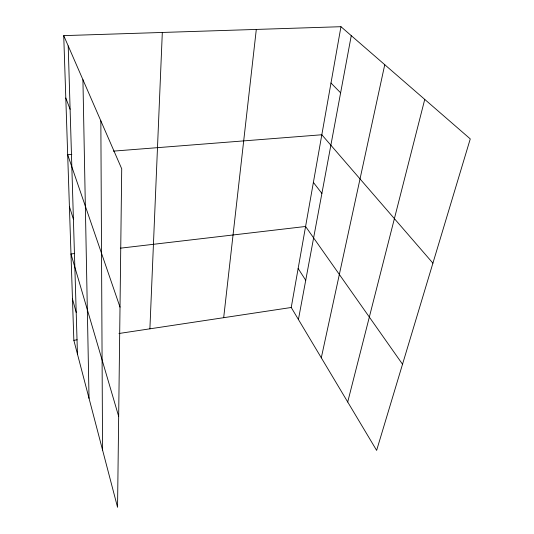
<?xml version="1.0" encoding="UTF-8"?>
<svg xmlns="http://www.w3.org/2000/svg" width="534" height="534" viewBox="0 0 534 534"><rect width="100%" height="100%" fill="white"/><g stroke="black" fill="none" stroke-linecap="round" stroke-linejoin="round"><path stroke-width="0.8" d="M149.894 328.824L162.316 32.454M223.679 317.69L256.307 29.43M340.959 26.7L470.267 138.9L376.63 450.389L291.237 307.491L340.959 26.7L63.733 35.631L73.846 340.305L117.553 507.3L121.719 168.797L63.733 35.631M298.419 319.519L351.265 35.645M321.301 357.8L384.754 64.701M347.714 402.002L424.75 99.404M73.846 340.305L77.13 339.811M118.955 333.496L291.237 307.491M74.266 253.583L70.975 253.97L118.675 416.407M120.33 248.183L305.582 226.476L402.529 364.241M71.836 154.393L67.684 154.72L120.017 307.143M113.382 151.129L321.822 134.762L432.914 263.162M330.98 83.037L340.619 92.823M313.385 182.421L321.895 193.415M298.139 268.502L305.728 280.263M65.802 98.009L70.108 109.303M69.4 206.498L73.405 219.2M72.47 298.913L76.202 312.45M68.205 45.911L77.457 354.102M82.924 79.7L89.038 398.344M100.846 120.858L102.561 450.008"/></g></svg>
